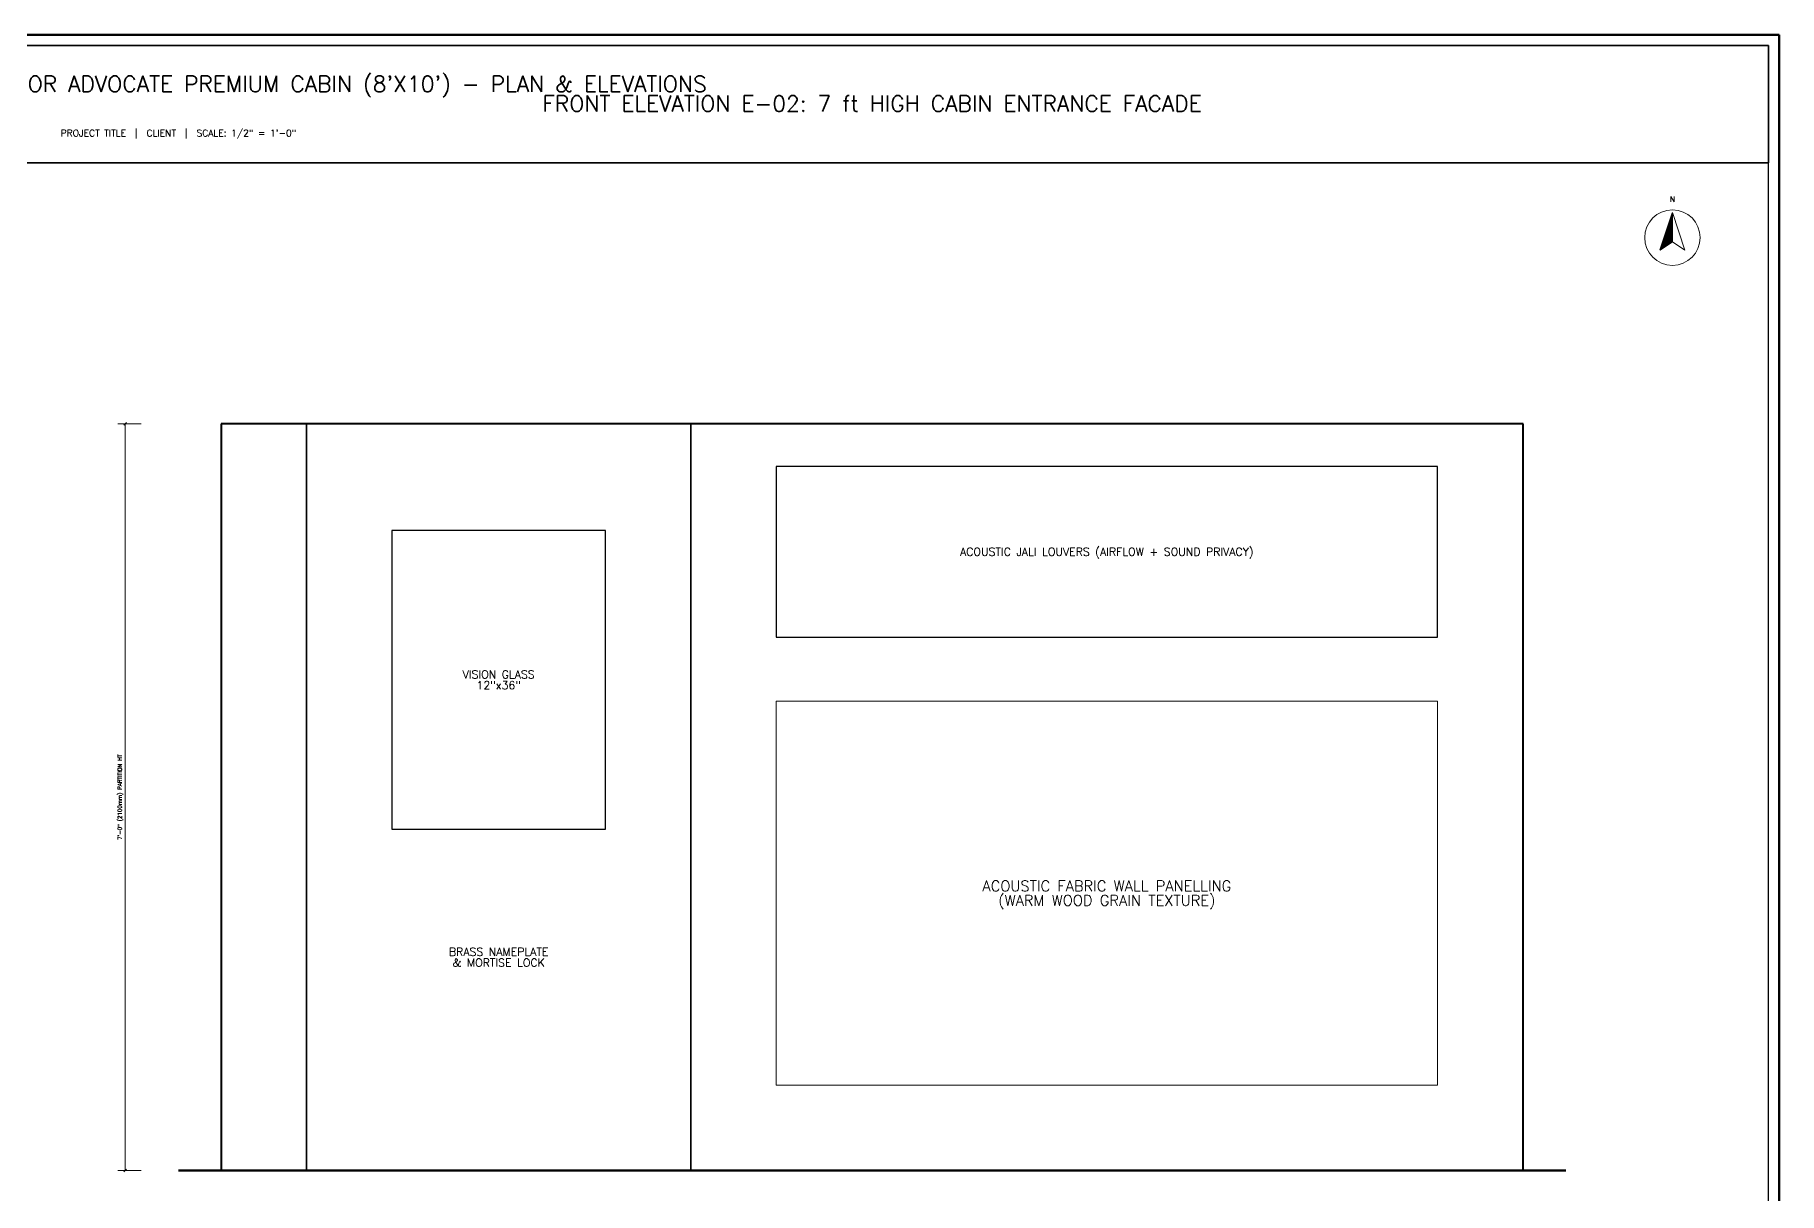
# Model space of a CAD drawing. Header units: inches. Extents: x 0 to 1800, y 0 to 1191.
# Drawn here: x 819 to 1800, y 539 to 1191 of the extents above; entities that cross this region are included whole.
import ezdxf
from ezdxf.enums import TextEntityAlignment as Align

# ---------------------------------------------------------------- set-up
doc = ezdxf.new("R2010")
doc.units = ezdxf.units.IN
doc.header["$MEASUREMENT"] = 0
for name, color, linetype in [('A-DIM', 4, 'Continuous'), ('A-DOOR', 2, 'Continuous'), ('A-JALI', 6, 'Continuous'), ('A-SECT-CUT', 1, 'Continuous'), ('A-TEXT-TTL', 7, 'Continuous'), ('A-TTLB', 7, 'Continuous'), ('A-WALL', 7, 'Continuous'), ('A-WINDOW', 4, 'Continuous')]:
    doc.layers.add(name, color=color, linetype=linetype)
doc.styles.add('SIMPLEX', font='simplex.shx')

msp = doc.modelspace()

# ---------------------------------------------------------------- hatches: boundary and pattern name
at = {"layer": 'A-TTLB'}
h = msp.add_hatch(dxfattribs=at)
h.set_pattern_fill('SOLID')
h.paths.add_polyline_path([(1740, 1090.7), (1732.98, 1069.64), (1740, 1074.32)])

# ---------------------------------------------------------------- linework, layer by layer
at = {"layer": 'A-DIM', "lineweight": 13}
for p, q in [((879, 972), (865.8, 972)), ((879, 552), (865.8, 552))]:
    msp.add_line(p, q, dxfattribs=at)
at = {"layer": 'A-DIM', "lineweight": 30}
for p, q in [((869.25, 971.25), (870.75, 972.75)), ((869.25, 551.25), (870.75, 552.75))]:
    msp.add_line(p, q, dxfattribs=at)
at = {"layer": 'A-DIM', "lineweight": 18}
msp.add_line((870, 552), (870, 972), dxfattribs=at)
at = {"layer": 'A-DOOR', "lineweight": 35}
for p, q in [((1188, 972), (972, 972)), ((972, 972), (972, 552)), ((1188, 552), (1188, 972)), ((972, 552), (1188, 552))]:
    msp.add_line(p, q, dxfattribs=at)
at = {"layer": 'A-JALI', "lineweight": 25}
for p, q in [((1608, 948), (1236, 948)), ((1236, 948), (1236, 852)), ((1608, 852), (1608, 948)), ((1236, 852), (1608, 852))]:
    msp.add_line(p, q, dxfattribs=at)
at = {"layer": 'A-SECT-CUT', "lineweight": 50}
msp.add_line((900, 552), (1680, 552), dxfattribs=at)
at = {"layer": 'A-TTLB', "lineweight": 50}
for p, q in [((1800, 1190.66), (0, 1190.66)), ((1800, 0), (1800, 1190.66))]:
    msp.add_line(p, q, dxfattribs=at)
at = {"layer": 'A-TTLB', "lineweight": 25}
for p, q in [((1794, 1184.66), (6, 1184.66)), ((1794, 6), (1794, 1184.66))]:
    msp.add_line(p, q, dxfattribs=at)
at = {"layer": 'A-TTLB', "lineweight": 35}
for p, q in [((1794, 1184.66), (6, 1184.66)), ((1794, 1118.66), (1794, 1184.66)), ((6, 1118.66), (1794, 1118.66))]:
    msp.add_line(p, q, dxfattribs=at)
at = {"layer": 'A-TTLB', "lineweight": 20}
for p, q in [((1740, 1090.7), (1747.02, 1069.64)), ((1747.02, 1069.64), (1740, 1074.32))]:
    msp.add_line(p, q, dxfattribs=at)
msp.add_circle((1740, 1076.66), 15.6, dxfattribs=at)
at = {"layer": 'A-WALL', "lineweight": 40}
for p, q in [((1656, 972), (924, 972)), ((924, 972), (924, 552)), ((1656, 552), (1656, 972)), ((924, 552), (1656, 552))]:
    msp.add_line(p, q, dxfattribs=at)
at = {"layer": 'A-WALL', "lineweight": 20}
for p, q in [((1608, 816), (1236, 816)), ((1236, 816), (1236, 600)), ((1608, 600), (1608, 816)), ((1236, 600), (1608, 600))]:
    msp.add_line(p, q, dxfattribs=at)
at = {"layer": 'A-WINDOW', "lineweight": 25}
for p, q in [((1140, 912), (1020, 912)), ((1020, 912), (1020, 744)), ((1140, 744), (1140, 912)), ((1020, 744), (1140, 744))]:
    msp.add_line(p, q, dxfattribs=at)

# ---------------------------------------------------------------- texts
at = {"layer": 'A-DIM', "style": 'SIMPLEX'}
msp.add_text('7\'-0" (2100mm) PARTITION HT', height=2.25, rotation=90, dxfattribs=at).set_placement((865.8, 762), align=Align.TOP_CENTER)
at = {"layer": 'A-DOOR', "style": 'SIMPLEX'}
for s, p in [('BRASS NAMEPLATE', (1080, 675.04)), ('& MORTISE LOCK', (1080, 668.96))]:
    msp.add_text(s, height=4.5, dxfattribs=at).set_placement(p, align=Align.MIDDLE_CENTER)
at = {"layer": 'A-JALI', "style": 'SIMPLEX'}
msp.add_text('ACOUSTIC JALI LOUVERS (AIRFLOW + SOUND PRIVACY)', height=4.5, dxfattribs=at).set_placement((1422, 900), align=Align.MIDDLE_CENTER)
at = {"layer": 'A-TEXT-TTL', "style": 'SIMPLEX'}
for s, height, p in [("SHEET 16 OF 16  -  TYPE B SENIOR ADVOCATE PREMIUM CABIN (8'X10') - PLAN & ELEVATIONS", 9, (900, 1163.06)), ('FRONT ELEVATION E-02: 7 ft HIGH CABIN ENTRANCE FACADE', 9, (1290, 1152)), ('PROJECT TITLE  |  CLIENT  |  SCALE: 1/2" = 1\'-0"', 3.75, (900, 1135.46)), ('N', 3, (1740, 1098.26))]:
    msp.add_text(s, height=height, dxfattribs=at).set_placement(p, align=Align.MIDDLE_CENTER)
at = {"layer": 'A-WALL', "style": 'SIMPLEX'}
for s, p in [('ACOUSTIC FABRIC WALL PANELLING', (1422, 712.05)), ('(WARM WOOD GRAIN TEXTURE)', (1422, 703.95))]:
    msp.add_text(s, height=6, dxfattribs=at).set_placement(p, align=Align.MIDDLE_CENTER)
at = {"layer": 'A-WINDOW', "style": 'SIMPLEX'}
for s, p in [('VISION GLASS', (1080, 831.04)), ('12"x36"', (1080, 824.96))]:
    msp.add_text(s, height=4.5, dxfattribs=at).set_placement(p, align=Align.MIDDLE_CENTER)

doc.saveas('drawing.dxf')
